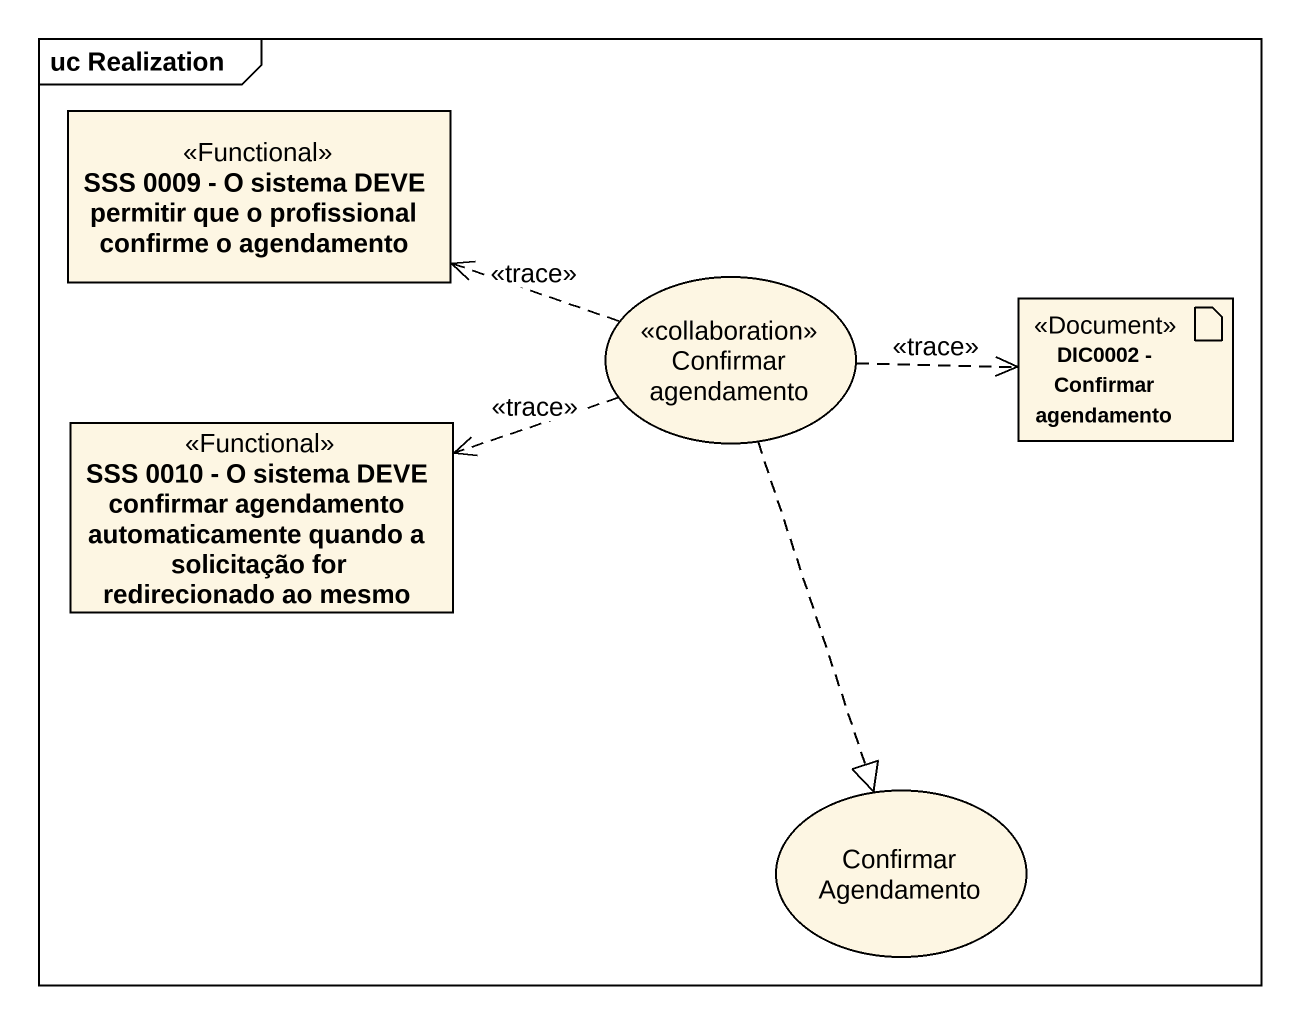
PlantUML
@startuml
mainframe uc Realization
allowmixing
hide circle
hide empty members
class "SSS 0009 - O sistema DEVE permitir que o profissional confirme o agendamento" as SSS_0009_O_sistema_DEVE <<Functional>>
usecase "Confirmar agendamento" as Confirmar_agendamento <<collaboration>>
artifact "DIC0002 - Confirmar agendamento" as DIC0002_Confirmar <<Document>>
class "SSS 0010 - O sistema DEVE confirmar agendamento automaticamente quando a solicitação for redirecionado ao mesmo" as SSS_0010_O_sistema_DEVE <<Functional>>
usecase "Confirmar Agendamento" as Confirmar_Agendamento
Confirmar_agendamento .left.> SSS_0009_O_sistema_DEVE : <<trace>>
Confirmar_agendamento .right.> DIC0002_Confirmar : <<trace>>
Confirmar_agendamento .left.> SSS_0010_O_sistema_DEVE : <<trace>>
Confirmar_agendamento ..|> Confirmar_Agendamento
@enduml
